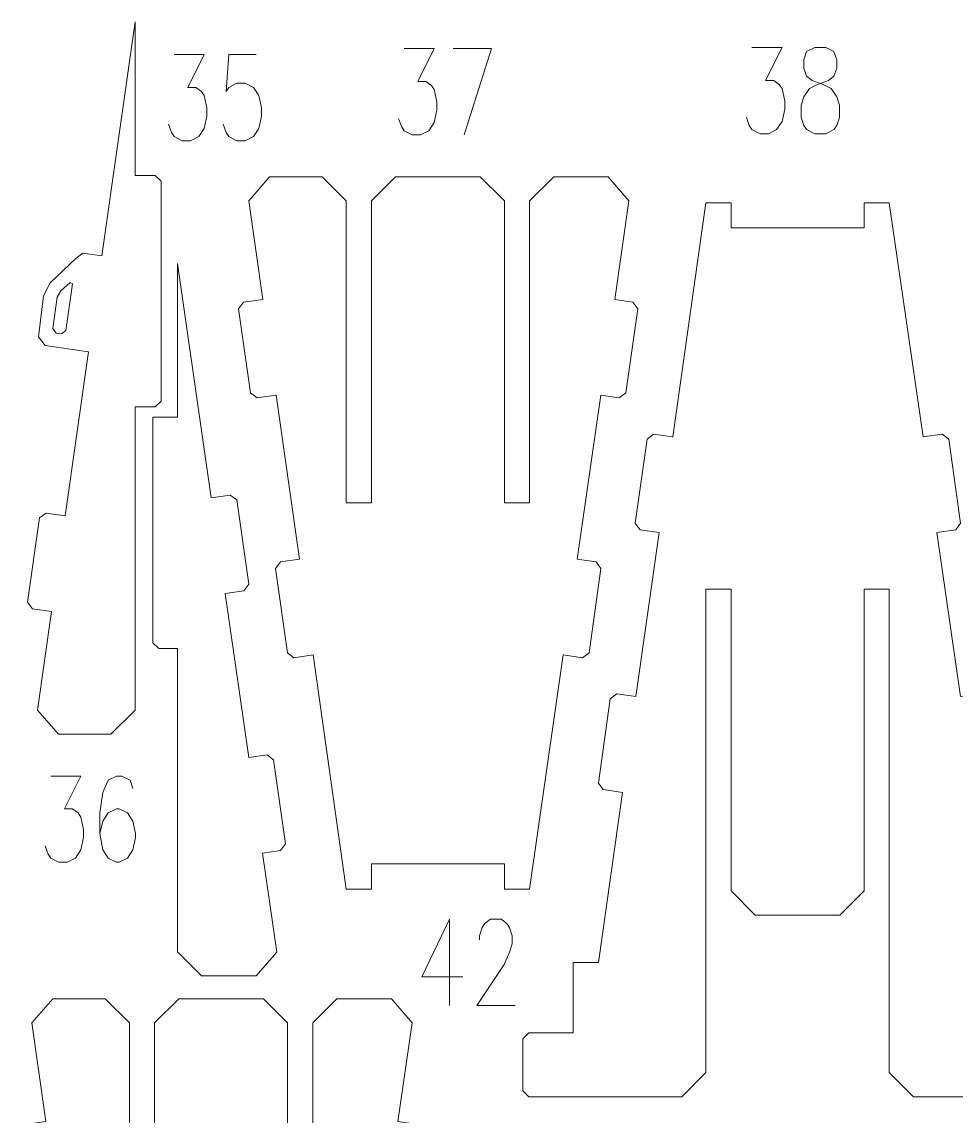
# Model space of a CAD drawing. Header units: millimetres. Extents: x -174 to 177, y -134 to 134.
# Drawn here: x -171.3 to -48.6, y -13 to 130.7 of the extents above; entities that cross this region are included whole.
import ezdxf

# ---------------------------------------------------------------- set-up
doc = ezdxf.new("R2010")
doc.units = ezdxf.units.MM
doc.header["$MEASUREMENT"] = 0
doc.layers.add('Layer 1', color=7, linetype='Continuous')

msp = doc.modelspace()

# ---------------------------------------------------------------- linework, layer by layer
at = {"layer": 'Layer 1', "lineweight": 9}
for points, knots in [([(-153.7723, 110.5499), (-153.7723, 110.5499), (-156.4281, 110.5499), (-156.4281, 110.5499), (-156.4281, 110.5499), (-156.4281, 110.5499), (-156.4281, 130.7018), (-156.4281, 130.7018), (-156.4281, 130.7018), (-156.4281, 130.7018), (-160.7782, 99.9651), (-160.7782, 99.9651), (-160.7782, 99.9651), (-160.7782, 99.9651), (-163.2893, 100.3207), (-163.2893, 100.3207), (-163.2893, 100.3207), (-163.2893, 100.3207), (-164.1506, 99.6731), (-164.1506, 99.6731), (-164.1506, 99.6731), (-164.1506, 99.6731), (-167.5665, 96.4323), (-167.5665, 96.4323), (-167.5665, 96.4323), (-167.5665, 96.4323), (-168.4287, 94.7248), (-168.4287, 94.7248), (-168.4287, 94.7248), (-168.4287, 94.7248), (-169.0963, 89.3423), (-169.0963, 89.3423), (-169.0963, 89.3423), (-169.0963, 89.3423), (-168.2155, 88.1916), (-168.2155, 88.1916), (-168.2155, 88.1916), (-168.2155, 88.1916), (-162.5578, 87.3904), (-162.5578, 87.3904), (-162.5578, 87.3904), (-162.5578, 87.3904), (-165.6061, 65.8518), (-165.6061, 65.8518), (-165.6061, 65.8518), (-165.6061, 65.8518), (-168.12, 66.2078), (-168.12, 66.2078), (-168.12, 66.2078), (-168.12, 66.2078), (-168.9813, 65.5602), (-168.9813, 65.5602), (-168.9813, 65.5602), (-168.9813, 65.5602), (-170.5483, 54.4946), (-170.5483, 54.4946), (-170.5483, 54.4946), (-170.5483, 54.4946), (-169.9007, 53.6333), (-169.9007, 53.6333), (-169.9007, 53.6333), (-169.9007, 53.6333), (-167.3858, 53.2771), (-167.3858, 53.2771), (-167.3858, 53.2771), (-167.3858, 53.2771), (-169.2214, 40.3069), (-169.2214, 40.3069), (-169.2214, 40.3069), (-169.2214, 40.3069), (-166.4913, 37.1632), (-166.4913, 37.1632), (-166.4913, 37.1632), (-166.4913, 37.1632), (-163.37, 37.1632), (-163.37, 37.1632)], [0, 0, 0, 0, 0.05, 0.05, 0.05, 0.05, 0.1, 0.1, 0.1, 0.1, 0.15, 0.15, 0.15, 0.15, 0.2, 0.2, 0.2, 0.2, 0.25, 0.25, 0.25, 0.25, 0.3, 0.3, 0.3, 0.3, 0.35, 0.35, 0.35, 0.35, 0.4, 0.4, 0.4, 0.4, 0.45, 0.45, 0.45, 0.45, 0.5, 0.5, 0.5, 0.5, 0.55, 0.55, 0.55, 0.55, 0.6, 0.6, 0.6, 0.6, 0.65, 0.65, 0.65, 0.65, 0.7, 0.7, 0.7, 0.7, 0.75, 0.75, 0.75, 0.75, 0.8, 0.8, 0.8, 0.8, 0.85, 0.85, 0.85, 0.85, 0.9, 0.9, 0.9, 0.9, 1, 1, 1, 1]), ([(-161.5841, 37.1632), (-161.5841, 37.1632), (-159.6031, 37.1632), (-159.6031, 37.1632), (-159.6031, 37.1632), (-159.6031, 37.1632), (-156.4281, 40.3382), (-156.4281, 40.3382), (-156.4281, 40.3382), (-156.4281, 40.3382), (-156.4281, 80.1438), (-156.4281, 80.1438), (-156.4281, 80.1438), (-156.4281, 80.1438), (-153.7723, 80.1438), (-153.7723, 80.1438), (-153.7723, 80.1438), (-153.7723, 80.1438), (-153.0103, 80.9058), (-153.0103, 80.9058), (-153.0103, 80.9058), (-153.0103, 80.9058), (-153.0103, 109.7879), (-153.0103, 109.7879)], [0, 0, 0, 0, 0.14285714, 0.14285714, 0.14285714, 0.14285714, 0.28571429, 0.28571429, 0.28571429, 0.28571429, 0.42857143, 0.42857143, 0.42857143, 0.42857143, 0.57142857, 0.57142857, 0.57142857, 0.57142857, 0.71428571, 0.71428571, 0.71428571, 0.71428571, 1, 1, 1, 1]), ([(-117.5206, 20.125), (-117.5206, 20.125), (-125.4064, 20.125), (-125.4064, 20.125), (-125.4064, 20.125), (-125.4064, 20.125), (-125.4064, 16.8277), (-125.4064, 16.8277), (-125.4064, 16.8277), (-125.4064, 16.8277), (-128.7084, 16.8277), (-128.7084, 16.8277), (-128.7084, 16.8277), (-128.7084, 16.8277), (-133.0585, 47.5643), (-133.0585, 47.5643), (-133.0585, 47.5643), (-133.0585, 47.5643), (-135.5696, 47.2087), (-135.5696, 47.2087), (-135.5696, 47.2087), (-135.5696, 47.2087), (-136.4309, 47.8563), (-136.4309, 47.8563), (-136.4309, 47.8563), (-136.4309, 47.8563), (-137.9979, 58.9219), (-137.9979, 58.9219), (-137.9979, 58.9219), (-137.9979, 58.9219), (-137.3503, 59.7832), (-137.3503, 59.7832), (-137.3503, 59.7832), (-137.3503, 59.7832), (-134.8381, 60.139), (-134.8381, 60.139), (-134.8381, 60.139), (-134.8381, 60.139), (-137.8864, 81.6777), (-137.8864, 81.6777), (-137.8864, 81.6777), (-137.8864, 81.6777), (-140.4003, 81.3217), (-140.4003, 81.3217), (-140.4003, 81.3217), (-140.4003, 81.3217), (-141.2616, 81.9693), (-141.2616, 81.9693), (-141.2616, 81.9693), (-141.2616, 81.9693), (-142.8286, 93.0349), (-142.8286, 93.0349), (-142.8286, 93.0349), (-142.8286, 93.0349), (-142.181, 93.8962), (-142.181, 93.8962), (-142.181, 93.8962), (-142.181, 93.8962), (-139.6661, 94.2524), (-139.6661, 94.2524), (-139.6661, 94.2524), (-139.6661, 94.2524), (-141.5017, 107.2226), (-141.5017, 107.2226), (-141.5017, 107.2226), (-141.5017, 107.2226), (-138.7716, 110.3662), (-138.7716, 110.3662), (-138.7716, 110.3662), (-138.7716, 110.3662), (-135.395, 110.3662), (-135.395, 110.3662)], [0, 0, 0, 0, 0.05263158, 0.05263158, 0.05263158, 0.05263158, 0.10526316, 0.10526316, 0.10526316, 0.10526316, 0.15789474, 0.15789474, 0.15789474, 0.15789474, 0.21052632, 0.21052632, 0.21052632, 0.21052632, 0.26315789, 0.26315789, 0.26315789, 0.26315789, 0.31578947, 0.31578947, 0.31578947, 0.31578947, 0.36842105, 0.36842105, 0.36842105, 0.36842105, 0.42105263, 0.42105263, 0.42105263, 0.42105263, 0.47368421, 0.47368421, 0.47368421, 0.47368421, 0.52631579, 0.52631579, 0.52631579, 0.52631579, 0.57894737, 0.57894737, 0.57894737, 0.57894737, 0.63157895, 0.63157895, 0.63157895, 0.63157895, 0.68421053, 0.68421053, 0.68421053, 0.68421053, 0.73684211, 0.73684211, 0.73684211, 0.73684211, 0.78947368, 0.78947368, 0.78947368, 0.78947368, 0.84210526, 0.84210526, 0.84210526, 0.84210526, 0.89473684, 0.89473684, 0.89473684, 0.89473684, 1, 1, 1, 1]), ([(-134.8328, 110.3662), (-134.8328, 110.3662), (-131.8834, 110.3662), (-131.8834, 110.3662), (-131.8834, 110.3662), (-131.8834, 110.3662), (-128.7084, 107.1912), (-128.7084, 107.1912), (-128.7084, 107.1912), (-128.7084, 107.1912), (-128.7084, 67.563), (-128.7084, 67.563), (-128.7084, 67.563), (-128.7084, 67.563), (-125.4064, 67.563), (-125.4064, 67.563), (-125.4064, 67.563), (-125.4064, 67.563), (-125.4064, 107.1912), (-125.4064, 107.1912), (-125.4064, 107.1912), (-125.4064, 107.1912), (-122.2314, 110.3662), (-122.2314, 110.3662), (-122.2314, 110.3662), (-122.2314, 110.3662), (-117.5206, 110.3662), (-117.5206, 110.3662)], [0, 0, 0, 0, 0.125, 0.125, 0.125, 0.125, 0.25, 0.25, 0.25, 0.25, 0.375, 0.375, 0.375, 0.375, 0.5, 0.5, 0.5, 0.5, 0.625, 0.625, 0.625, 0.625, 0.75, 0.75, 0.75, 0.75, 1, 1, 1, 1]), ([(-115.8298, 110.3662), (-115.8298, 110.3662), (-111.119, 110.3662), (-111.119, 110.3662), (-111.119, 110.3662), (-111.119, 110.3662), (-107.944, 107.1912), (-107.944, 107.1912), (-107.944, 107.1912), (-107.944, 107.1912), (-107.944, 67.563), (-107.944, 67.563), (-107.944, 67.563), (-107.944, 67.563), (-104.642, 67.563), (-104.642, 67.563), (-104.642, 67.563), (-104.642, 67.563), (-104.642, 107.1912), (-104.642, 107.1912), (-104.642, 107.1912), (-104.642, 107.1912), (-101.467, 110.3662), (-101.467, 110.3662), (-101.467, 110.3662), (-101.467, 110.3662), (-98.5176, 110.3662), (-98.5176, 110.3662)], [0, 0, 0, 0, 0.125, 0.125, 0.125, 0.125, 0.25, 0.25, 0.25, 0.25, 0.375, 0.375, 0.375, 0.375, 0.5, 0.5, 0.5, 0.5, 0.625, 0.625, 0.625, 0.625, 0.75, 0.75, 0.75, 0.75, 1, 1, 1, 1]), ([(-97.9554, 110.3662), (-97.9554, 110.3662), (-94.3088, 110.3662), (-94.3088, 110.3662), (-94.3088, 110.3662), (-94.3088, 110.3662), (-91.5876, 107.2238), (-91.5876, 107.2238), (-91.5876, 107.2238), (-91.5876, 107.2238), (-93.4636, 94.2333), (-93.4636, 94.2333), (-93.4636, 94.2333), (-93.4636, 94.2333), (-91.0805, 93.8958), (-91.0805, 93.8958), (-91.0805, 93.8958), (-91.0805, 93.8958), (-90.4328, 93.0345), (-90.4328, 93.0345), (-90.4328, 93.0345), (-90.4328, 93.0345), (-91.9998, 81.9689), (-91.9998, 81.9689), (-91.9998, 81.9689), (-91.9998, 81.9689), (-92.8611, 81.3213), (-92.8611, 81.3213), (-92.8611, 81.3213), (-92.8611, 81.3213), (-95.2789, 81.6637), (-95.2789, 81.6637), (-95.2789, 81.6637), (-95.2789, 81.6637), (-98.3881, 60.1336), (-98.3881, 60.1336), (-98.3881, 60.1336), (-98.3881, 60.1336), (-95.9112, 59.7829), (-95.9112, 59.7829), (-95.9112, 59.7829), (-95.9112, 59.7829), (-95.2635, 58.9215), (-95.2635, 58.9215), (-95.2635, 58.9215), (-95.2635, 58.9215), (-96.8305, 47.8559), (-96.8305, 47.8559), (-96.8305, 47.8559), (-96.8305, 47.8559), (-97.6918, 47.2083), (-97.6918, 47.2083), (-97.6918, 47.2083), (-97.6918, 47.2083), (-100.2033, 47.564), (-100.2033, 47.564), (-100.2033, 47.564), (-100.2033, 47.564), (-104.642, 16.8277), (-104.642, 16.8277), (-104.642, 16.8277), (-104.642, 16.8277), (-107.944, 16.8277), (-107.944, 16.8277), (-107.944, 16.8277), (-107.944, 16.8277), (-107.944, 20.125), (-107.944, 20.125), (-107.944, 20.125), (-107.944, 20.125), (-115.8298, 20.125), (-115.8298, 20.125)], [0, 0, 0, 0, 0.05263158, 0.05263158, 0.05263158, 0.05263158, 0.10526316, 0.10526316, 0.10526316, 0.10526316, 0.15789474, 0.15789474, 0.15789474, 0.15789474, 0.21052632, 0.21052632, 0.21052632, 0.21052632, 0.26315789, 0.26315789, 0.26315789, 0.26315789, 0.31578947, 0.31578947, 0.31578947, 0.31578947, 0.36842105, 0.36842105, 0.36842105, 0.36842105, 0.42105263, 0.42105263, 0.42105263, 0.42105263, 0.47368421, 0.47368421, 0.47368421, 0.47368421, 0.52631579, 0.52631579, 0.52631579, 0.52631579, 0.57894737, 0.57894737, 0.57894737, 0.57894737, 0.63157895, 0.63157895, 0.63157895, 0.63157895, 0.68421053, 0.68421053, 0.68421053, 0.68421053, 0.73684211, 0.73684211, 0.73684211, 0.73684211, 0.78947368, 0.78947368, 0.78947368, 0.78947368, 0.84210526, 0.84210526, 0.84210526, 0.84210526, 0.89473684, 0.89473684, 0.89473684, 0.89473684, 1, 1, 1, 1]), ([(-72.8398, 103.6528), (-72.8398, 103.6528), (-78.1857, 103.6528), (-78.1857, 103.6528), (-78.1857, 103.6528), (-78.1857, 103.6528), (-78.1857, 106.9501), (-78.1857, 106.9501), (-78.1857, 106.9501), (-78.1857, 106.9501), (-81.4877, 106.9501), (-81.4877, 106.9501), (-81.4877, 106.9501), (-81.4877, 106.9501), (-85.8378, 76.2134), (-85.8378, 76.2134), (-85.8378, 76.2134), (-85.8378, 76.2134), (-88.3489, 76.569), (-88.3489, 76.569), (-88.3489, 76.569), (-88.3489, 76.569), (-89.2102, 75.9214), (-89.2102, 75.9214), (-89.2102, 75.9214), (-89.2102, 75.9214), (-90.7772, 64.8558), (-90.7772, 64.8558), (-90.7772, 64.8558), (-90.7772, 64.8558), (-90.1296, 63.9945), (-90.1296, 63.9945), (-90.1296, 63.9945), (-90.1296, 63.9945), (-87.6174, 63.6387), (-87.6174, 63.6387), (-87.6174, 63.6387), (-87.6174, 63.6387), (-90.6657, 42.1), (-90.6657, 42.1), (-90.6657, 42.1), (-90.6657, 42.1), (-93.1796, 42.456), (-93.1796, 42.456), (-93.1796, 42.456), (-93.1796, 42.456), (-94.0409, 41.8084), (-94.0409, 41.8084), (-94.0409, 41.8084), (-94.0409, 41.8084), (-95.6079, 30.7428), (-95.6079, 30.7428), (-95.6079, 30.7428), (-95.6079, 30.7428), (-94.9603, 29.8815), (-94.9603, 29.8815), (-94.9603, 29.8815), (-94.9603, 29.8815), (-92.4454, 29.5253), (-92.4454, 29.5253), (-92.4454, 29.5253), (-92.4454, 29.5253), (-95.6052, 7.1984), (-95.6052, 7.1984), (-95.6052, 7.1984), (-95.6052, 7.1984), (-98.9072, 7.1984), (-98.9072, 7.1984), (-98.9072, 7.1984), (-98.9072, 7.1984), (-98.9072, -2.0673), (-98.9072, -2.0673), (-98.9072, -2.0673), (-98.9072, -2.0673), (-104.7492, -2.0673), (-104.7492, -2.0673), (-104.7492, -2.0673), (-104.7492, -2.0673), (-105.5112, -2.8293), (-105.5112, -2.8293), (-105.5112, -2.8293), (-105.5112, -2.8293), (-105.5112, -9.6873), (-105.5112, -9.6873), (-105.5112, -9.6873), (-105.5112, -9.6873), (-104.7492, -10.4493), (-104.7492, -10.4493), (-104.7492, -10.4493), (-104.7492, -10.4493), (-88.1742, -10.4493), (-88.1742, -10.4493)], [0, 0, 0, 0, 0.04166667, 0.04166667, 0.04166667, 0.04166667, 0.08333333, 0.08333333, 0.08333333, 0.08333333, 0.125, 0.125, 0.125, 0.125, 0.16666667, 0.16666667, 0.16666667, 0.16666667, 0.20833333, 0.20833333, 0.20833333, 0.20833333, 0.25, 0.25, 0.25, 0.25, 0.29166667, 0.29166667, 0.29166667, 0.29166667, 0.33333333, 0.33333333, 0.33333333, 0.33333333, 0.375, 0.375, 0.375, 0.375, 0.41666667, 0.41666667, 0.41666667, 0.41666667, 0.45833333, 0.45833333, 0.45833333, 0.45833333, 0.5, 0.5, 0.5, 0.5, 0.54166667, 0.54166667, 0.54166667, 0.54166667, 0.58333333, 0.58333333, 0.58333333, 0.58333333, 0.625, 0.625, 0.625, 0.625, 0.66666667, 0.66666667, 0.66666667, 0.66666667, 0.70833333, 0.70833333, 0.70833333, 0.70833333, 0.75, 0.75, 0.75, 0.75, 0.79166667, 0.79166667, 0.79166667, 0.79166667, 0.83333333, 0.83333333, 0.83333333, 0.83333333, 0.875, 0.875, 0.875, 0.875, 0.91666667, 0.91666667, 0.91666667, 0.91666667, 1, 1, 1, 1]), ([(-50.7346, -10.4493), (-50.7346, -10.4493), (-33.7904, -10.4493), (-33.7904, -10.4493), (-33.7904, -10.4493), (-33.7904, -10.4493), (-33.0284, -9.6873), (-33.0284, -9.6873), (-33.0284, -9.6873), (-33.0284, -9.6873), (-33.0284, -2.8293), (-33.0284, -2.8293), (-33.0284, -2.8293), (-33.0284, -2.8293), (-33.7904, -2.0673), (-33.7904, -2.0673), (-33.7904, -2.0673), (-33.7904, -2.0673), (-39.6324, -2.0673), (-39.6324, -2.0673), (-39.6324, -2.0673), (-39.6324, -2.0673), (-39.6324, 6.6351), (-39.6324, 6.6351), (-39.6324, 6.6351), (-39.6324, 6.6351), (-42.9344, 6.6351), (-42.9344, 6.6351), (-42.9344, 6.6351), (-42.9344, 6.6351), (-46.2428, 29.5444), (-46.2428, 29.5444), (-46.2428, 29.5444), (-46.2428, 29.5444), (-43.8596, 29.8819), (-43.8596, 29.8819), (-43.8596, 29.8819), (-43.8596, 29.8819), (-43.212, 30.7432), (-43.212, 30.7432), (-43.212, 30.7432), (-43.212, 30.7432), (-44.779, 41.8088), (-44.779, 41.8088), (-44.779, 41.8088), (-44.779, 41.8088), (-45.6403, 42.4564), (-45.6403, 42.4564), (-45.6403, 42.4564), (-45.6403, 42.4564), (-48.058, 42.114), (-48.058, 42.114), (-48.058, 42.114), (-48.058, 42.114), (-51.1673, 63.6441), (-51.1673, 63.6441), (-51.1673, 63.6441), (-51.1673, 63.6441), (-48.6903, 63.9949), (-48.6903, 63.9949), (-48.6903, 63.9949), (-48.6903, 63.9949), (-48.0427, 64.8562), (-48.0427, 64.8562), (-48.0427, 64.8562), (-48.0427, 64.8562), (-49.6097, 75.9218), (-49.6097, 75.9218), (-49.6097, 75.9218), (-49.6097, 75.9218), (-50.471, 76.5694), (-50.471, 76.5694), (-50.471, 76.5694), (-50.471, 76.5694), (-52.9825, 76.2138), (-52.9825, 76.2138), (-52.9825, 76.2138), (-52.9825, 76.2138), (-57.4212, 106.9501), (-57.4212, 106.9501), (-57.4212, 106.9501), (-57.4212, 106.9501), (-60.7232, 106.9501), (-60.7232, 106.9501), (-60.7232, 106.9501), (-60.7232, 106.9501), (-60.7232, 103.6528), (-60.7232, 103.6528), (-60.7232, 103.6528), (-60.7232, 103.6528), (-66.069, 103.6528), (-66.069, 103.6528)], [0, 0, 0, 0, 0.04166667, 0.04166667, 0.04166667, 0.04166667, 0.08333333, 0.08333333, 0.08333333, 0.08333333, 0.125, 0.125, 0.125, 0.125, 0.16666667, 0.16666667, 0.16666667, 0.16666667, 0.20833333, 0.20833333, 0.20833333, 0.20833333, 0.25, 0.25, 0.25, 0.25, 0.29166667, 0.29166667, 0.29166667, 0.29166667, 0.33333333, 0.33333333, 0.33333333, 0.33333333, 0.375, 0.375, 0.375, 0.375, 0.41666667, 0.41666667, 0.41666667, 0.41666667, 0.45833333, 0.45833333, 0.45833333, 0.45833333, 0.5, 0.5, 0.5, 0.5, 0.54166667, 0.54166667, 0.54166667, 0.54166667, 0.58333333, 0.58333333, 0.58333333, 0.58333333, 0.625, 0.625, 0.625, 0.625, 0.66666667, 0.66666667, 0.66666667, 0.66666667, 0.70833333, 0.70833333, 0.70833333, 0.70833333, 0.75, 0.75, 0.75, 0.75, 0.79166667, 0.79166667, 0.79166667, 0.79166667, 0.83333333, 0.83333333, 0.83333333, 0.83333333, 0.875, 0.875, 0.875, 0.875, 0.91666667, 0.91666667, 0.91666667, 0.91666667, 1, 1, 1, 1]), ([(-143.2749, 5.4132), (-143.2749, 5.4132), (-140.5413, 5.4132), (-140.5413, 5.4132), (-140.5413, 5.4132), (-140.5413, 5.4132), (-137.8201, 8.5556), (-137.8201, 8.5556), (-137.8201, 8.5556), (-137.8201, 8.5556), (-139.6961, 21.5462), (-139.6961, 21.5462), (-139.6961, 21.5462), (-139.6961, 21.5462), (-137.3129, 21.8837), (-137.3129, 21.8837), (-137.3129, 21.8837), (-137.3129, 21.8837), (-136.6652, 22.745), (-136.6652, 22.745), (-136.6652, 22.745), (-136.6652, 22.745), (-138.2322, 33.8106), (-138.2322, 33.8106), (-138.2322, 33.8106), (-138.2322, 33.8106), (-139.0935, 34.4582), (-139.0935, 34.4582), (-139.0935, 34.4582), (-139.0935, 34.4582), (-141.5113, 34.1158), (-141.5113, 34.1158), (-141.5113, 34.1158), (-141.5113, 34.1158), (-144.6205, 55.6458), (-144.6205, 55.6458), (-144.6205, 55.6458), (-144.6205, 55.6458), (-142.1436, 55.9966), (-142.1436, 55.9966), (-142.1436, 55.9966), (-142.1436, 55.9966), (-141.4959, 56.8579), (-141.4959, 56.8579), (-141.4959, 56.8579), (-141.4959, 56.8579), (-143.0629, 67.9235), (-143.0629, 67.9235), (-143.0629, 67.9235), (-143.0629, 67.9235), (-143.9242, 68.5711), (-143.9242, 68.5711), (-143.9242, 68.5711), (-143.9242, 68.5711), (-146.4357, 68.2155), (-146.4357, 68.2155), (-146.4357, 68.2155), (-146.4357, 68.2155), (-150.8744, 98.9518), (-150.8744, 98.9518), (-150.8744, 98.9518), (-150.8744, 98.9518), (-150.8744, 78.7999), (-150.8744, 78.7999), (-150.8744, 78.7999), (-150.8744, 78.7999), (-151.6343, 78.7999), (-151.6343, 78.7999)], [0, 0, 0, 0, 0.05555556, 0.05555556, 0.05555556, 0.05555556, 0.11111111, 0.11111111, 0.11111111, 0.11111111, 0.16666667, 0.16666667, 0.16666667, 0.16666667, 0.22222222, 0.22222222, 0.22222222, 0.22222222, 0.27777778, 0.27777778, 0.27777778, 0.27777778, 0.33333333, 0.33333333, 0.33333333, 0.33333333, 0.38888889, 0.38888889, 0.38888889, 0.38888889, 0.44444444, 0.44444444, 0.44444444, 0.44444444, 0.5, 0.5, 0.5, 0.5, 0.55555556, 0.55555556, 0.55555556, 0.55555556, 0.61111111, 0.61111111, 0.61111111, 0.61111111, 0.66666667, 0.66666667, 0.66666667, 0.66666667, 0.72222222, 0.72222222, 0.72222222, 0.72222222, 0.77777778, 0.77777778, 0.77777778, 0.77777778, 0.83333333, 0.83333333, 0.83333333, 0.83333333, 0.88888889, 0.88888889, 0.88888889, 0.88888889, 1, 1, 1, 1]), ([(-165.4959, 90.1733), (-165.4959, 90.1733), (-166.0701, 89.7415), (-166.0701, 89.7415), (-166.0701, 89.7415), (-166.0701, 89.7415), (-166.7973, 89.8445), (-166.7973, 89.8445), (-166.7973, 89.8445), (-166.7973, 89.8445), (-167.229, 90.4187), (-167.229, 90.4187), (-167.229, 90.4187), (-167.229, 90.4187), (-166.6413, 94.5689), (-166.6413, 94.5689), (-166.6413, 94.5689), (-166.6413, 94.5689), (-166.1865, 95.405), (-166.1865, 95.405), (-166.1865, 95.405), (-166.1865, 95.405), (-164.9379, 96.4894), (-164.9379, 96.4894), (-164.9379, 96.4894), (-164.9379, 96.4894), (-164.6255, 96.3195), (-164.6255, 96.3195), (-164.6255, 96.3195), (-164.6255, 96.3195), (-165.4959, 90.1733), (-165.4959, 90.1733)], [0, 0, 0, 0, 0.11111111, 0.11111111, 0.11111111, 0.11111111, 0.22222222, 0.22222222, 0.22222222, 0.22222222, 0.33333333, 0.33333333, 0.33333333, 0.33333333, 0.44444444, 0.44444444, 0.44444444, 0.44444444, 0.55555556, 0.55555556, 0.55555556, 0.55555556, 0.66666667, 0.66666667, 0.66666667, 0.66666667, 0.77777778, 0.77777778, 0.77777778, 0.77777778, 1, 1, 1, 1]), ([(-153.3251, 78.7999), (-153.3251, 78.7999), (-154.085, 78.7999), (-154.085, 78.7999), (-154.085, 78.7999), (-154.085, 78.7999), (-154.085, 49.1558), (-154.085, 49.1558), (-154.085, 49.1558), (-154.085, 49.1558), (-153.323, 48.3938), (-153.323, 48.3938), (-153.323, 48.3938), (-153.323, 48.3938), (-150.8744, 48.3938), (-150.8744, 48.3938), (-150.8744, 48.3938), (-150.8744, 48.3938), (-150.8744, 8.5882), (-150.8744, 8.5882), (-150.8744, 8.5882), (-150.8744, 8.5882), (-147.6994, 5.4132), (-147.6994, 5.4132), (-147.6994, 5.4132), (-147.6994, 5.4132), (-144.9657, 5.4132), (-144.9657, 5.4132)], [0, 0, 0, 0, 0.125, 0.125, 0.125, 0.125, 0.25, 0.25, 0.25, 0.25, 0.375, 0.375, 0.375, 0.375, 0.5, 0.5, 0.5, 0.5, 0.625, 0.625, 0.625, 0.625, 0.75, 0.75, 0.75, 0.75, 1, 1, 1, 1]), ([(-87.612, -10.4493), (-87.612, -10.4493), (-84.6627, -10.4493), (-84.6627, -10.4493), (-84.6627, -10.4493), (-84.6627, -10.4493), (-81.4877, -7.2743), (-81.4877, -7.2743), (-81.4877, -7.2743), (-81.4877, -7.2743), (-81.4877, 56.2147), (-81.4877, 56.2147), (-81.4877, 56.2147), (-81.4877, 56.2147), (-78.1857, 56.2147), (-78.1857, 56.2147), (-78.1857, 56.2147), (-78.1857, 56.2147), (-78.1857, 16.5864), (-78.1857, 16.5864), (-78.1857, 16.5864), (-78.1857, 16.5864), (-75.0107, 13.4114), (-75.0107, 13.4114), (-75.0107, 13.4114), (-75.0107, 13.4114), (-72.8398, 13.4114), (-72.8398, 13.4114)], [0, 0, 0, 0, 0.125, 0.125, 0.125, 0.125, 0.25, 0.25, 0.25, 0.25, 0.375, 0.375, 0.375, 0.375, 0.5, 0.5, 0.5, 0.5, 0.625, 0.625, 0.625, 0.625, 0.75, 0.75, 0.75, 0.75, 1, 1, 1, 1]), ([(-66.069, 13.4114), (-66.069, 13.4114), (-63.8982, 13.4114), (-63.8982, 13.4114), (-63.8982, 13.4114), (-63.8982, 13.4114), (-60.7232, 16.5864), (-60.7232, 16.5864), (-60.7232, 16.5864), (-60.7232, 16.5864), (-60.7232, 56.2147), (-60.7232, 56.2147), (-60.7232, 56.2147), (-60.7232, 56.2147), (-57.4212, 56.2147), (-57.4212, 56.2147), (-57.4212, 56.2147), (-57.4212, 56.2147), (-57.4212, -7.2743), (-57.4212, -7.2743), (-57.4212, -7.2743), (-57.4212, -7.2743), (-54.2462, -10.4493), (-54.2462, -10.4493), (-54.2462, -10.4493), (-54.2462, -10.4493), (-51.2968, -10.4493), (-51.2968, -10.4493)], [0, 0, 0, 0, 0.125, 0.125, 0.125, 0.125, 0.25, 0.25, 0.25, 0.25, 0.375, 0.375, 0.375, 0.375, 0.5, 0.5, 0.5, 0.5, 0.625, 0.625, 0.625, 0.625, 0.75, 0.75, 0.75, 0.75, 1, 1, 1, 1]), ([(-148.518, -87.8263), (-148.518, -87.8263), (-153.8638, -87.8263), (-153.8638, -87.8263), (-153.8638, -87.8263), (-153.8638, -87.8263), (-153.8638, -91.1236), (-153.8638, -91.1236), (-153.8638, -91.1236), (-153.8638, -91.1236), (-157.1658, -91.1236), (-157.1658, -91.1236), (-157.1658, -91.1236), (-157.1658, -91.1236), (-161.5159, -60.387), (-161.5159, -60.387), (-161.5159, -60.387), (-161.5159, -60.387), (-164.027, -60.7426), (-164.027, -60.7426), (-164.027, -60.7426), (-164.027, -60.7426), (-164.8883, -60.095), (-164.8883, -60.095), (-164.8883, -60.095), (-164.8883, -60.095), (-166.4553, -49.0294), (-166.4553, -49.0294), (-166.4553, -49.0294), (-166.4553, -49.0294), (-165.8077, -48.1681), (-165.8077, -48.1681), (-165.8077, -48.1681), (-165.8077, -48.1681), (-163.2955, -47.8123), (-163.2955, -47.8123), (-163.2955, -47.8123), (-163.2955, -47.8123), (-166.3438, -26.2736), (-166.3438, -26.2736), (-166.3438, -26.2736), (-166.3438, -26.2736), (-168.8577, -26.6296), (-168.8577, -26.6296), (-168.8577, -26.6296), (-168.8577, -26.6296), (-169.719, -25.982), (-169.719, -25.982), (-169.719, -25.982), (-169.719, -25.982), (-171.286, -14.9164), (-171.286, -14.9164), (-171.286, -14.9164), (-171.286, -14.9164), (-170.6384, -14.0551), (-170.6384, -14.0551), (-170.6384, -14.0551), (-170.6384, -14.0551), (-168.1235, -13.6989), (-168.1235, -13.6989), (-168.1235, -13.6989), (-168.1235, -13.6989), (-169.9591, -0.7287), (-169.9591, -0.7287), (-169.9591, -0.7287), (-169.9591, -0.7287), (-167.229, 2.4149), (-167.229, 2.4149), (-167.229, 2.4149), (-167.229, 2.4149), (-163.007, 2.4149), (-163.007, 2.4149)], [0, 0, 0, 0, 0.05263158, 0.05263158, 0.05263158, 0.05263158, 0.10526316, 0.10526316, 0.10526316, 0.10526316, 0.15789474, 0.15789474, 0.15789474, 0.15789474, 0.21052632, 0.21052632, 0.21052632, 0.21052632, 0.26315789, 0.26315789, 0.26315789, 0.26315789, 0.31578947, 0.31578947, 0.31578947, 0.31578947, 0.36842105, 0.36842105, 0.36842105, 0.36842105, 0.42105263, 0.42105263, 0.42105263, 0.42105263, 0.47368421, 0.47368421, 0.47368421, 0.47368421, 0.52631579, 0.52631579, 0.52631579, 0.52631579, 0.57894737, 0.57894737, 0.57894737, 0.57894737, 0.63157895, 0.63157895, 0.63157895, 0.63157895, 0.68421053, 0.68421053, 0.68421053, 0.68421053, 0.73684211, 0.73684211, 0.73684211, 0.73684211, 0.78947368, 0.78947368, 0.78947368, 0.78947368, 0.84210526, 0.84210526, 0.84210526, 0.84210526, 0.89473684, 0.89473684, 0.89473684, 0.89473684, 1, 1, 1, 1]), ([(-162.4448, 2.4149), (-162.4448, 2.4149), (-160.3408, 2.4149), (-160.3408, 2.4149), (-160.3408, 2.4149), (-160.3408, 2.4149), (-157.1658, -0.7601), (-157.1658, -0.7601), (-157.1658, -0.7601), (-157.1658, -0.7601), (-157.1658, -40.3883), (-157.1658, -40.3883), (-157.1658, -40.3883), (-157.1658, -40.3883), (-153.8638, -40.3883), (-153.8638, -40.3883), (-153.8638, -40.3883), (-153.8638, -40.3883), (-153.8638, -0.7601), (-153.8638, -0.7601), (-153.8638, -0.7601), (-153.8638, -0.7601), (-150.6888, 2.4149), (-150.6888, 2.4149), (-150.6888, 2.4149), (-150.6888, 2.4149), (-145.978, 2.4149), (-145.978, 2.4149)], [0, 0, 0, 0, 0.125, 0.125, 0.125, 0.125, 0.25, 0.25, 0.25, 0.25, 0.375, 0.375, 0.375, 0.375, 0.5, 0.5, 0.5, 0.5, 0.625, 0.625, 0.625, 0.625, 0.75, 0.75, 0.75, 0.75, 1, 1, 1, 1]), ([(-144.2872, 2.4149), (-144.2872, 2.4149), (-139.5764, 2.4149), (-139.5764, 2.4149), (-139.5764, 2.4149), (-139.5764, 2.4149), (-136.4014, -0.7601), (-136.4014, -0.7601), (-136.4014, -0.7601), (-136.4014, -0.7601), (-136.4014, -40.3883), (-136.4014, -40.3883), (-136.4014, -40.3883), (-136.4014, -40.3883), (-133.0994, -40.3883), (-133.0994, -40.3883), (-133.0994, -40.3883), (-133.0994, -40.3883), (-133.0994, -0.7601), (-133.0994, -0.7601), (-133.0994, -0.7601), (-133.0994, -0.7601), (-129.9244, 2.4149), (-129.9244, 2.4149), (-129.9244, 2.4149), (-129.9244, 2.4149), (-126.1296, 2.4149), (-126.1296, 2.4149)], [0, 0, 0, 0, 0.125, 0.125, 0.125, 0.125, 0.25, 0.25, 0.25, 0.25, 0.375, 0.375, 0.375, 0.375, 0.5, 0.5, 0.5, 0.5, 0.625, 0.625, 0.625, 0.625, 0.75, 0.75, 0.75, 0.75, 1, 1, 1, 1]), ([(-125.5674, 2.4149), (-125.5674, 2.4149), (-122.7662, 2.4149), (-122.7662, 2.4149), (-122.7662, 2.4149), (-122.7662, 2.4149), (-120.045, -0.7275), (-120.045, -0.7275), (-120.045, -0.7275), (-120.045, -0.7275), (-121.921, -13.718), (-121.921, -13.718), (-121.921, -13.718), (-121.921, -13.718), (-119.5379, -14.0555), (-119.5379, -14.0555), (-119.5379, -14.0555), (-119.5379, -14.0555), (-118.8902, -14.9168), (-118.8902, -14.9168), (-118.8902, -14.9168), (-118.8902, -14.9168), (-120.4572, -25.9824), (-120.4572, -25.9824), (-120.4572, -25.9824), (-120.4572, -25.9824), (-121.3185, -26.63), (-121.3185, -26.63), (-121.3185, -26.63), (-121.3185, -26.63), (-123.7363, -26.2876), (-123.7363, -26.2876), (-123.7363, -26.2876), (-123.7363, -26.2876), (-126.8455, -47.8177), (-126.8455, -47.8177), (-126.8455, -47.8177), (-126.8455, -47.8177), (-124.3686, -48.1684), (-124.3686, -48.1684), (-124.3686, -48.1684), (-124.3686, -48.1684), (-123.7209, -49.0298), (-123.7209, -49.0298), (-123.7209, -49.0298), (-123.7209, -49.0298), (-125.2879, -60.0954), (-125.2879, -60.0954), (-125.2879, -60.0954), (-125.2879, -60.0954), (-126.1492, -60.743), (-126.1492, -60.743), (-126.1492, -60.743), (-126.1492, -60.743), (-128.6607, -60.3873), (-128.6607, -60.3873), (-128.6607, -60.3873), (-128.6607, -60.3873), (-133.0994, -91.1236), (-133.0994, -91.1236), (-133.0994, -91.1236), (-133.0994, -91.1236), (-136.4014, -91.1236), (-136.4014, -91.1236), (-136.4014, -91.1236), (-136.4014, -91.1236), (-136.4014, -87.8263), (-136.4014, -87.8263), (-136.4014, -87.8263), (-136.4014, -87.8263), (-141.7472, -87.8263), (-141.7472, -87.8263)], [0, 0, 0, 0, 0.05263158, 0.05263158, 0.05263158, 0.05263158, 0.10526316, 0.10526316, 0.10526316, 0.10526316, 0.15789474, 0.15789474, 0.15789474, 0.15789474, 0.21052632, 0.21052632, 0.21052632, 0.21052632, 0.26315789, 0.26315789, 0.26315789, 0.26315789, 0.31578947, 0.31578947, 0.31578947, 0.31578947, 0.36842105, 0.36842105, 0.36842105, 0.36842105, 0.42105263, 0.42105263, 0.42105263, 0.42105263, 0.47368421, 0.47368421, 0.47368421, 0.47368421, 0.52631579, 0.52631579, 0.52631579, 0.52631579, 0.57894737, 0.57894737, 0.57894737, 0.57894737, 0.63157895, 0.63157895, 0.63157895, 0.63157895, 0.68421053, 0.68421053, 0.68421053, 0.68421053, 0.73684211, 0.73684211, 0.73684211, 0.73684211, 0.78947368, 0.78947368, 0.78947368, 0.78947368, 0.84210526, 0.84210526, 0.84210526, 0.84210526, 0.89473684, 0.89473684, 0.89473684, 0.89473684, 1, 1, 1, 1])]:
    msp.add_open_spline(points, degree=3, knots=knots, dxfattribs=at)
at = {"layer": 'Layer 1', "color": 1, "lineweight": 9}
for points, knots in [([(-121.1137, 127.195), (-121.1137, 127.195), (-117.1599, 127.195), (-117.1599, 127.195), (-117.1599, 127.195), (-117.1599, 127.195), (-119.3146, 122.8735), (-119.3146, 122.8735), (-119.3146, 122.8735), (-119.3146, 122.8735), (-118.2373, 122.8735), (-118.2373, 122.8735), (-118.2373, 122.8735), (-118.2373, 122.8735), (-117.5155, 122.3393), (-117.5155, 122.3393), (-117.5155, 122.3393), (-117.5155, 122.3393), (-117.1599, 121.8052), (-117.1599, 121.8052), (-117.1599, 121.8052), (-117.1599, 121.8052), (-116.8044, 120.1867), (-116.8044, 120.1867), (-116.8044, 120.1867), (-116.8044, 120.1867), (-116.8044, 119.1023), (-116.8044, 119.1023), (-116.8044, 119.1023), (-116.8044, 119.1023), (-117.1599, 117.4837), (-117.1599, 117.4837), (-117.1599, 117.4837), (-117.1599, 117.4837), (-117.8817, 116.3993), (-117.8817, 116.3993), (-117.8817, 116.3993), (-117.8817, 116.3993), (-118.9591, 115.8651), (-118.9591, 115.8651), (-118.9591, 115.8651), (-118.9591, 115.8651), (-120.0364, 115.8651), (-120.0364, 115.8651), (-120.0364, 115.8651), (-120.0364, 115.8651), (-121.1137, 116.3993), (-121.1137, 116.3993), (-121.1137, 116.3993), (-121.1137, 116.3993), (-121.4692, 116.9496), (-121.4692, 116.9496), (-121.4692, 116.9496), (-121.4692, 116.9496), (-121.8247, 118.0178), (-121.8247, 118.0178)], [0, 0, 0, 0, 0.06666667, 0.06666667, 0.06666667, 0.06666667, 0.13333333, 0.13333333, 0.13333333, 0.13333333, 0.2, 0.2, 0.2, 0.2, 0.26666667, 0.26666667, 0.26666667, 0.26666667, 0.33333333, 0.33333333, 0.33333333, 0.33333333, 0.4, 0.4, 0.4, 0.4, 0.46666667, 0.46666667, 0.46666667, 0.46666667, 0.53333333, 0.53333333, 0.53333333, 0.53333333, 0.6, 0.6, 0.6, 0.6, 0.66666667, 0.66666667, 0.66666667, 0.66666667, 0.73333333, 0.73333333, 0.73333333, 0.73333333, 0.8, 0.8, 0.8, 0.8, 0.86666667, 0.86666667, 0.86666667, 0.86666667, 1, 1, 1, 1]), ([(-114.6498, 127.195), (-114.6498, 127.195), (-109.6187, 127.195), (-109.6187, 127.195), (-109.6187, 127.195), (-109.6187, 127.195), (-113.2062, 115.8651), (-113.2062, 115.8651)], [0, 0, 0, 0, 0.33333333, 0.33333333, 0.33333333, 0.33333333, 1, 1, 1, 1]), ([(-75.4442, 127.3436), (-75.4442, 127.3436), (-71.4904, 127.3436), (-71.4904, 127.3436), (-71.4904, 127.3436), (-71.4904, 127.3436), (-73.6451, 123.0221), (-73.6451, 123.0221), (-73.6451, 123.0221), (-73.6451, 123.0221), (-72.5678, 123.0221), (-72.5678, 123.0221), (-72.5678, 123.0221), (-72.5678, 123.0221), (-71.846, 122.488), (-71.846, 122.488), (-71.846, 122.488), (-71.846, 122.488), (-71.4904, 121.9539), (-71.4904, 121.9539), (-71.4904, 121.9539), (-71.4904, 121.9539), (-71.1349, 120.3354), (-71.1349, 120.3354), (-71.1349, 120.3354), (-71.1349, 120.3354), (-71.1349, 119.2509), (-71.1349, 119.2509), (-71.1349, 119.2509), (-71.1349, 119.2509), (-71.4904, 117.6324), (-71.4904, 117.6324), (-71.4904, 117.6324), (-71.4904, 117.6324), (-72.2122, 116.548), (-72.2122, 116.548), (-72.2122, 116.548), (-72.2122, 116.548), (-73.2896, 116.0138), (-73.2896, 116.0138), (-73.2896, 116.0138), (-73.2896, 116.0138), (-74.3669, 116.0138), (-74.3669, 116.0138), (-74.3669, 116.0138), (-74.3669, 116.0138), (-75.4442, 116.548), (-75.4442, 116.548), (-75.4442, 116.548), (-75.4442, 116.548), (-75.7997, 117.0983), (-75.7997, 117.0983), (-75.7997, 117.0983), (-75.7997, 117.0983), (-76.1552, 118.1665), (-76.1552, 118.1665)], [0, 0, 0, 0, 0.06666667, 0.06666667, 0.06666667, 0.06666667, 0.13333333, 0.13333333, 0.13333333, 0.13333333, 0.2, 0.2, 0.2, 0.2, 0.26666667, 0.26666667, 0.26666667, 0.26666667, 0.33333333, 0.33333333, 0.33333333, 0.33333333, 0.4, 0.4, 0.4, 0.4, 0.46666667, 0.46666667, 0.46666667, 0.46666667, 0.53333333, 0.53333333, 0.53333333, 0.53333333, 0.6, 0.6, 0.6, 0.6, 0.66666667, 0.66666667, 0.66666667, 0.66666667, 0.73333333, 0.73333333, 0.73333333, 0.73333333, 0.8, 0.8, 0.8, 0.8, 0.86666667, 0.86666667, 0.86666667, 0.86666667, 1, 1, 1, 1]), ([(-67.1811, 127.3436), (-67.1811, 127.3436), (-68.2585, 126.8095), (-68.2585, 126.8095), (-68.2585, 126.8095), (-68.2585, 126.8095), (-68.614, 125.7251), (-68.614, 125.7251), (-68.614, 125.7251), (-68.614, 125.7251), (-68.614, 124.6407), (-68.614, 124.6407), (-68.614, 124.6407), (-68.614, 124.6407), (-68.2585, 123.5724), (-68.2585, 123.5724), (-68.2585, 123.5724), (-68.2585, 123.5724), (-67.5367, 123.0221), (-67.5367, 123.0221), (-67.5367, 123.0221), (-67.5367, 123.0221), (-66.1038, 122.488), (-66.1038, 122.488), (-66.1038, 122.488), (-66.1038, 122.488), (-65.0265, 121.9539), (-65.0265, 121.9539), (-65.0265, 121.9539), (-65.0265, 121.9539), (-64.3047, 120.8694), (-64.3047, 120.8694), (-64.3047, 120.8694), (-64.3047, 120.8694), (-63.9492, 119.785), (-63.9492, 119.785), (-63.9492, 119.785), (-63.9492, 119.785), (-63.9492, 118.1665), (-63.9492, 118.1665), (-63.9492, 118.1665), (-63.9492, 118.1665), (-64.3047, 117.0983), (-64.3047, 117.0983), (-64.3047, 117.0983), (-64.3047, 117.0983), (-64.671, 116.548), (-64.671, 116.548), (-64.671, 116.548), (-64.671, 116.548), (-65.7483, 116.0138), (-65.7483, 116.0138), (-65.7483, 116.0138), (-65.7483, 116.0138), (-67.1811, 116.0138), (-67.1811, 116.0138), (-67.1811, 116.0138), (-67.1811, 116.0138), (-68.2585, 116.548), (-68.2585, 116.548), (-68.2585, 116.548), (-68.2585, 116.548), (-68.614, 117.0983), (-68.614, 117.0983), (-68.614, 117.0983), (-68.614, 117.0983), (-68.9803, 118.1665), (-68.9803, 118.1665), (-68.9803, 118.1665), (-68.9803, 118.1665), (-68.9803, 119.785), (-68.9803, 119.785), (-68.9803, 119.785), (-68.9803, 119.785), (-68.614, 120.8694), (-68.614, 120.8694), (-68.614, 120.8694), (-68.614, 120.8694), (-67.9029, 121.9539), (-67.9029, 121.9539), (-67.9029, 121.9539), (-67.9029, 121.9539), (-66.8256, 122.488), (-66.8256, 122.488), (-66.8256, 122.488), (-66.8256, 122.488), (-65.382, 123.0221), (-65.382, 123.0221), (-65.382, 123.0221), (-65.382, 123.0221), (-64.671, 123.5724), (-64.671, 123.5724), (-64.671, 123.5724), (-64.671, 123.5724), (-64.3047, 124.6407), (-64.3047, 124.6407), (-64.3047, 124.6407), (-64.3047, 124.6407), (-64.3047, 125.7251), (-64.3047, 125.7251), (-64.3047, 125.7251), (-64.3047, 125.7251), (-64.671, 126.8095), (-64.671, 126.8095), (-64.671, 126.8095), (-64.671, 126.8095), (-65.7483, 127.3436), (-65.7483, 127.3436), (-65.7483, 127.3436), (-65.7483, 127.3436), (-67.1811, 127.3436), (-67.1811, 127.3436)], [0, 0, 0, 0, 0.03448276, 0.03448276, 0.03448276, 0.03448276, 0.06896552, 0.06896552, 0.06896552, 0.06896552, 0.10344828, 0.10344828, 0.10344828, 0.10344828, 0.13793103, 0.13793103, 0.13793103, 0.13793103, 0.17241379, 0.17241379, 0.17241379, 0.17241379, 0.20689655, 0.20689655, 0.20689655, 0.20689655, 0.24137931, 0.24137931, 0.24137931, 0.24137931, 0.27586207, 0.27586207, 0.27586207, 0.27586207, 0.31034483, 0.31034483, 0.31034483, 0.31034483, 0.34482759, 0.34482759, 0.34482759, 0.34482759, 0.37931034, 0.37931034, 0.37931034, 0.37931034, 0.4137931, 0.4137931, 0.4137931, 0.4137931, 0.44827586, 0.44827586, 0.44827586, 0.44827586, 0.48275862, 0.48275862, 0.48275862, 0.48275862, 0.51724138, 0.51724138, 0.51724138, 0.51724138, 0.55172414, 0.55172414, 0.55172414, 0.55172414, 0.5862069, 0.5862069, 0.5862069, 0.5862069, 0.62068966, 0.62068966, 0.62068966, 0.62068966, 0.65517241, 0.65517241, 0.65517241, 0.65517241, 0.68965517, 0.68965517, 0.68965517, 0.68965517, 0.72413793, 0.72413793, 0.72413793, 0.72413793, 0.75862069, 0.75862069, 0.75862069, 0.75862069, 0.79310345, 0.79310345, 0.79310345, 0.79310345, 0.82758621, 0.82758621, 0.82758621, 0.82758621, 0.86206897, 0.86206897, 0.86206897, 0.86206897, 0.89655172, 0.89655172, 0.89655172, 0.89655172, 0.93103448, 0.93103448, 0.93103448, 0.93103448, 1, 1, 1, 1]), ([(-151.3099, 126.4259), (-151.3099, 126.4259), (-147.3561, 126.4259), (-147.3561, 126.4259), (-147.3561, 126.4259), (-147.3561, 126.4259), (-149.5108, 122.1044), (-149.5108, 122.1044), (-149.5108, 122.1044), (-149.5108, 122.1044), (-148.4335, 122.1044), (-148.4335, 122.1044), (-148.4335, 122.1044), (-148.4335, 122.1044), (-147.7117, 121.5703), (-147.7117, 121.5703), (-147.7117, 121.5703), (-147.7117, 121.5703), (-147.3561, 121.0362), (-147.3561, 121.0362), (-147.3561, 121.0362), (-147.3561, 121.0362), (-147.0006, 119.4177), (-147.0006, 119.4177), (-147.0006, 119.4177), (-147.0006, 119.4177), (-147.0006, 118.3332), (-147.0006, 118.3332), (-147.0006, 118.3332), (-147.0006, 118.3332), (-147.3561, 116.7147), (-147.3561, 116.7147), (-147.3561, 116.7147), (-147.3561, 116.7147), (-148.0779, 115.6302), (-148.0779, 115.6302), (-148.0779, 115.6302), (-148.0779, 115.6302), (-149.1553, 115.0962), (-149.1553, 115.0962), (-149.1553, 115.0962), (-149.1553, 115.0962), (-150.2326, 115.0962), (-150.2326, 115.0962), (-150.2326, 115.0962), (-150.2326, 115.0962), (-151.3099, 115.6302), (-151.3099, 115.6302), (-151.3099, 115.6302), (-151.3099, 115.6302), (-151.6654, 116.1806), (-151.6654, 116.1806), (-151.6654, 116.1806), (-151.6654, 116.1806), (-152.0209, 117.2488), (-152.0209, 117.2488)], [0, 0, 0, 0, 0.06666667, 0.06666667, 0.06666667, 0.06666667, 0.13333333, 0.13333333, 0.13333333, 0.13333333, 0.2, 0.2, 0.2, 0.2, 0.26666667, 0.26666667, 0.26666667, 0.26666667, 0.33333333, 0.33333333, 0.33333333, 0.33333333, 0.4, 0.4, 0.4, 0.4, 0.46666667, 0.46666667, 0.46666667, 0.46666667, 0.53333333, 0.53333333, 0.53333333, 0.53333333, 0.6, 0.6, 0.6, 0.6, 0.66666667, 0.66666667, 0.66666667, 0.66666667, 0.73333333, 0.73333333, 0.73333333, 0.73333333, 0.8, 0.8, 0.8, 0.8, 0.86666667, 0.86666667, 0.86666667, 0.86666667, 1, 1, 1, 1]), ([(-140.5367, 126.4259), (-140.5367, 126.4259), (-144.1242, 126.4259), (-144.1242, 126.4259), (-144.1242, 126.4259), (-144.1242, 126.4259), (-144.4797, 121.5703), (-144.4797, 121.5703), (-144.4797, 121.5703), (-144.4797, 121.5703), (-144.1242, 122.1044), (-144.1242, 122.1044), (-144.1242, 122.1044), (-144.1242, 122.1044), (-143.0468, 122.6547), (-143.0468, 122.6547), (-143.0468, 122.6547), (-143.0468, 122.6547), (-141.9695, 122.6547), (-141.9695, 122.6547), (-141.9695, 122.6547), (-141.9695, 122.6547), (-140.8922, 122.1044), (-140.8922, 122.1044), (-140.8922, 122.1044), (-140.8922, 122.1044), (-140.1704, 121.0362), (-140.1704, 121.0362), (-140.1704, 121.0362), (-140.1704, 121.0362), (-139.8149, 119.4177), (-139.8149, 119.4177), (-139.8149, 119.4177), (-139.8149, 119.4177), (-139.8149, 118.3332), (-139.8149, 118.3332), (-139.8149, 118.3332), (-139.8149, 118.3332), (-140.1704, 116.7147), (-140.1704, 116.7147), (-140.1704, 116.7147), (-140.1704, 116.7147), (-140.8922, 115.6302), (-140.8922, 115.6302), (-140.8922, 115.6302), (-140.8922, 115.6302), (-141.9695, 115.0962), (-141.9695, 115.0962), (-141.9695, 115.0962), (-141.9695, 115.0962), (-143.0468, 115.0962), (-143.0468, 115.0962), (-143.0468, 115.0962), (-143.0468, 115.0962), (-144.1242, 115.6302), (-144.1242, 115.6302), (-144.1242, 115.6302), (-144.1242, 115.6302), (-144.4797, 116.1806), (-144.4797, 116.1806), (-144.4797, 116.1806), (-144.4797, 116.1806), (-144.846, 117.2488), (-144.846, 117.2488)], [0, 0, 0, 0, 0.05882353, 0.05882353, 0.05882353, 0.05882353, 0.11764706, 0.11764706, 0.11764706, 0.11764706, 0.17647059, 0.17647059, 0.17647059, 0.17647059, 0.23529412, 0.23529412, 0.23529412, 0.23529412, 0.29411765, 0.29411765, 0.29411765, 0.29411765, 0.35294118, 0.35294118, 0.35294118, 0.35294118, 0.41176471, 0.41176471, 0.41176471, 0.41176471, 0.47058824, 0.47058824, 0.47058824, 0.47058824, 0.52941176, 0.52941176, 0.52941176, 0.52941176, 0.58823529, 0.58823529, 0.58823529, 0.58823529, 0.64705882, 0.64705882, 0.64705882, 0.64705882, 0.70588235, 0.70588235, 0.70588235, 0.70588235, 0.76470588, 0.76470588, 0.76470588, 0.76470588, 0.82352941, 0.82352941, 0.82352941, 0.82352941, 0.88235294, 0.88235294, 0.88235294, 0.88235294, 1, 1, 1, 1]), ([(-167.4984, 31.669), (-167.4984, 31.669), (-163.5446, 31.669), (-163.5446, 31.669), (-163.5446, 31.669), (-163.5446, 31.669), (-165.6993, 27.3476), (-165.6993, 27.3476), (-165.6993, 27.3476), (-165.6993, 27.3476), (-164.622, 27.3476), (-164.622, 27.3476), (-164.622, 27.3476), (-164.622, 27.3476), (-163.9002, 26.8135), (-163.9002, 26.8135), (-163.9002, 26.8135), (-163.9002, 26.8135), (-163.5446, 26.2794), (-163.5446, 26.2794), (-163.5446, 26.2794), (-163.5446, 26.2794), (-163.1891, 24.6608), (-163.1891, 24.6608), (-163.1891, 24.6608), (-163.1891, 24.6608), (-163.1891, 23.5764), (-163.1891, 23.5764), (-163.1891, 23.5764), (-163.1891, 23.5764), (-163.5446, 21.9579), (-163.5446, 21.9579), (-163.5446, 21.9579), (-163.5446, 21.9579), (-164.2664, 20.8734), (-164.2664, 20.8734), (-164.2664, 20.8734), (-164.2664, 20.8734), (-165.3438, 20.3393), (-165.3438, 20.3393), (-165.3438, 20.3393), (-165.3438, 20.3393), (-166.4211, 20.3393), (-166.4211, 20.3393), (-166.4211, 20.3393), (-166.4211, 20.3393), (-167.4984, 20.8734), (-167.4984, 20.8734), (-167.4984, 20.8734), (-167.4984, 20.8734), (-167.8539, 21.4238), (-167.8539, 21.4238), (-167.8539, 21.4238), (-167.8539, 21.4238), (-168.2094, 22.492), (-168.2094, 22.492)], [0, 0, 0, 0, 0.06666667, 0.06666667, 0.06666667, 0.06666667, 0.13333333, 0.13333333, 0.13333333, 0.13333333, 0.2, 0.2, 0.2, 0.2, 0.26666667, 0.26666667, 0.26666667, 0.26666667, 0.33333333, 0.33333333, 0.33333333, 0.33333333, 0.4, 0.4, 0.4, 0.4, 0.46666667, 0.46666667, 0.46666667, 0.46666667, 0.53333333, 0.53333333, 0.53333333, 0.53333333, 0.6, 0.6, 0.6, 0.6, 0.66666667, 0.66666667, 0.66666667, 0.66666667, 0.73333333, 0.73333333, 0.73333333, 0.73333333, 0.8, 0.8, 0.8, 0.8, 0.86666667, 0.86666667, 0.86666667, 0.86666667, 1, 1, 1, 1]), ([(-156.7252, 30.0506), (-156.7252, 30.0506), (-157.0807, 31.1349), (-157.0807, 31.1349), (-157.0807, 31.1349), (-157.0807, 31.1349), (-158.158, 31.669), (-158.158, 31.669), (-158.158, 31.669), (-158.158, 31.669), (-158.8798, 31.669), (-158.8798, 31.669), (-158.8798, 31.669), (-158.8798, 31.669), (-159.9571, 31.1349), (-159.9571, 31.1349), (-159.9571, 31.1349), (-159.9571, 31.1349), (-160.6682, 29.5164), (-160.6682, 29.5164), (-160.6682, 29.5164), (-160.6682, 29.5164), (-161.0345, 26.8135), (-161.0345, 26.8135), (-161.0345, 26.8135), (-161.0345, 26.8135), (-161.0345, 24.1105), (-161.0345, 24.1105), (-161.0345, 24.1105), (-161.0345, 24.1105), (-160.6682, 21.9579), (-160.6682, 21.9579), (-160.6682, 21.9579), (-160.6682, 21.9579), (-159.9571, 20.8734), (-159.9571, 20.8734), (-159.9571, 20.8734), (-159.9571, 20.8734), (-158.8798, 20.3393), (-158.8798, 20.3393), (-158.8798, 20.3393), (-158.8798, 20.3393), (-158.5135, 20.3393), (-158.5135, 20.3393), (-158.5135, 20.3393), (-158.5135, 20.3393), (-157.4362, 20.8734), (-157.4362, 20.8734), (-157.4362, 20.8734), (-157.4362, 20.8734), (-156.7252, 21.9579), (-156.7252, 21.9579), (-156.7252, 21.9579), (-156.7252, 21.9579), (-156.3589, 23.5764), (-156.3589, 23.5764), (-156.3589, 23.5764), (-156.3589, 23.5764), (-156.3589, 24.1105), (-156.3589, 24.1105), (-156.3589, 24.1105), (-156.3589, 24.1105), (-156.7252, 25.7291), (-156.7252, 25.7291), (-156.7252, 25.7291), (-156.7252, 25.7291), (-157.4362, 26.8135), (-157.4362, 26.8135), (-157.4362, 26.8135), (-157.4362, 26.8135), (-158.5135, 27.3476), (-158.5135, 27.3476), (-158.5135, 27.3476), (-158.5135, 27.3476), (-158.8798, 27.3476), (-158.8798, 27.3476), (-158.8798, 27.3476), (-158.8798, 27.3476), (-159.9571, 26.8135), (-159.9571, 26.8135), (-159.9571, 26.8135), (-159.9571, 26.8135), (-160.6682, 25.7291), (-160.6682, 25.7291), (-160.6682, 25.7291), (-160.6682, 25.7291), (-161.0345, 24.1105), (-161.0345, 24.1105)], [0, 0, 0, 0, 0.04347826, 0.04347826, 0.04347826, 0.04347826, 0.08695652, 0.08695652, 0.08695652, 0.08695652, 0.13043478, 0.13043478, 0.13043478, 0.13043478, 0.17391304, 0.17391304, 0.17391304, 0.17391304, 0.2173913, 0.2173913, 0.2173913, 0.2173913, 0.26086957, 0.26086957, 0.26086957, 0.26086957, 0.30434783, 0.30434783, 0.30434783, 0.30434783, 0.34782609, 0.34782609, 0.34782609, 0.34782609, 0.39130435, 0.39130435, 0.39130435, 0.39130435, 0.43478261, 0.43478261, 0.43478261, 0.43478261, 0.47826087, 0.47826087, 0.47826087, 0.47826087, 0.52173913, 0.52173913, 0.52173913, 0.52173913, 0.56521739, 0.56521739, 0.56521739, 0.56521739, 0.60869565, 0.60869565, 0.60869565, 0.60869565, 0.65217391, 0.65217391, 0.65217391, 0.65217391, 0.69565217, 0.69565217, 0.69565217, 0.69565217, 0.73913043, 0.73913043, 0.73913043, 0.73913043, 0.7826087, 0.7826087, 0.7826087, 0.7826087, 0.82608696, 0.82608696, 0.82608696, 0.82608696, 0.86956522, 0.86956522, 0.86956522, 0.86956522, 0.91304348, 0.91304348, 0.91304348, 0.91304348, 1, 1, 1, 1]), ([(-115.1644, 12.8528), (-115.1644, 12.8528), (-118.7627, 5.2942), (-118.7627, 5.2942), (-118.7627, 5.2942), (-118.7627, 5.2942), (-113.3761, 5.2942), (-113.3761, 5.2942)], [0, 0, 0, 0, 0.33333333, 0.33333333, 0.33333333, 0.33333333, 1, 1, 1, 1]), ([(-111.2214, 10.1498), (-111.2214, 10.1498), (-111.2214, 10.7001), (-111.2214, 10.7001), (-111.2214, 10.7001), (-111.2214, 10.7001), (-110.8551, 11.7684), (-110.8551, 11.7684), (-110.8551, 11.7684), (-110.8551, 11.7684), (-110.4996, 12.3187), (-110.4996, 12.3187), (-110.4996, 12.3187), (-110.4996, 12.3187), (-109.7778, 12.8528), (-109.7778, 12.8528), (-109.7778, 12.8528), (-109.7778, 12.8528), (-108.345, 12.8528), (-108.345, 12.8528), (-108.345, 12.8528), (-108.345, 12.8528), (-107.6232, 12.3187), (-107.6232, 12.3187), (-107.6232, 12.3187), (-107.6232, 12.3187), (-107.2676, 11.7684), (-107.2676, 11.7684), (-107.2676, 11.7684), (-107.2676, 11.7684), (-106.9121, 10.7001), (-106.9121, 10.7001), (-106.9121, 10.7001), (-106.9121, 10.7001), (-106.9121, 9.6157), (-106.9121, 9.6157), (-106.9121, 9.6157), (-106.9121, 9.6157), (-107.2676, 8.5313), (-107.2676, 8.5313), (-107.2676, 8.5313), (-107.2676, 8.5313), (-107.9895, 6.9127), (-107.9895, 6.9127), (-107.9895, 6.9127), (-107.9895, 6.9127), (-111.5769, 1.523), (-111.5769, 1.523), (-111.5769, 1.523), (-111.5769, 1.523), (-106.5458, 1.523), (-106.5458, 1.523)], [0, 0, 0, 0, 0.07142857, 0.07142857, 0.07142857, 0.07142857, 0.14285714, 0.14285714, 0.14285714, 0.14285714, 0.21428571, 0.21428571, 0.21428571, 0.21428571, 0.28571429, 0.28571429, 0.28571429, 0.28571429, 0.35714286, 0.35714286, 0.35714286, 0.35714286, 0.42857143, 0.42857143, 0.42857143, 0.42857143, 0.5, 0.5, 0.5, 0.5, 0.57142857, 0.57142857, 0.57142857, 0.57142857, 0.64285714, 0.64285714, 0.64285714, 0.64285714, 0.71428571, 0.71428571, 0.71428571, 0.71428571, 0.78571429, 0.78571429, 0.78571429, 0.78571429, 0.85714286, 0.85714286, 0.85714286, 0.85714286, 1, 1, 1, 1])]:
    msp.add_open_spline(points, degree=3, knots=knots, dxfattribs=at)
for points in [[(-153.0103, 109.7879), (-153.0103, 109.7879), (-153.7723, 110.5499), (-153.7723, 110.5499)], [(-135.395, 110.3662), (-135.395, 110.3662), (-134.8328, 110.3662), (-134.8328, 110.3662)], [(-117.5206, 110.3662), (-117.5206, 110.3662), (-116.9584, 110.3662), (-116.9584, 110.3662)], [(-116.392, 110.3662), (-116.392, 110.3662), (-115.8298, 110.3662), (-115.8298, 110.3662)], [(-98.5176, 110.3662), (-98.5176, 110.3662), (-97.9554, 110.3662), (-97.9554, 110.3662)], [(-72.8398, 103.6528), (-72.8398, 103.6528), (-72.2776, 103.6528), (-72.2776, 103.6528)], [(-66.6312, 103.6528), (-66.6312, 103.6528), (-66.069, 103.6528), (-66.069, 103.6528)], [(-153.3251, 78.7999), (-153.3251, 78.7999), (-152.7629, 78.7999), (-152.7629, 78.7999)], [(-152.1965, 78.7999), (-152.1965, 78.7999), (-151.6343, 78.7999), (-151.6343, 78.7999)], [(-161.5841, 37.1632), (-161.5841, 37.1632), (-163.37, 37.1632), (-163.37, 37.1632)], [(-117.5206, 20.125), (-117.5206, 20.125), (-116.9584, 20.125), (-116.9584, 20.125)], [(-116.392, 20.125), (-116.392, 20.125), (-115.8298, 20.125), (-115.8298, 20.125)], [(-72.8398, 13.4114), (-72.8398, 13.4114), (-72.2776, 13.4114), (-72.2776, 13.4114)], [(-66.6312, 13.4114), (-66.6312, 13.4114), (-66.069, 13.4114), (-66.069, 13.4114)], [(-115.1644, 12.8528), (-115.1644, 12.8528), (-115.1644, 1.523), (-115.1644, 1.523)], [(-144.9657, 5.4132), (-144.9657, 5.4132), (-144.4035, 5.4132), (-144.4035, 5.4132)], [(-143.8371, 5.4132), (-143.8371, 5.4132), (-143.2749, 5.4132), (-143.2749, 5.4132)], [(-163.007, 2.4149), (-163.007, 2.4149), (-162.4448, 2.4149), (-162.4448, 2.4149)], [(-145.978, 2.4149), (-145.978, 2.4149), (-145.4158, 2.4149), (-145.4158, 2.4149)], [(-144.8494, 2.4149), (-144.8494, 2.4149), (-144.2872, 2.4149), (-144.2872, 2.4149)], [(-126.1296, 2.4149), (-126.1296, 2.4149), (-125.5674, 2.4149), (-125.5674, 2.4149)], [(-88.1742, -10.4493), (-88.1742, -10.4493), (-87.612, -10.4493), (-87.612, -10.4493)], [(-51.2968, -10.4493), (-51.2968, -10.4493), (-50.7346, -10.4493), (-50.7346, -10.4493)]]:
    msp.add_open_spline(points, degree=3, dxfattribs=at)
at = {"layer": 'Layer 1', "lineweight": 9}
for points in [[(-116.9584, 110.3662), (-116.9584, 110.3662), (-116.392, 110.3662), (-116.392, 110.3662)], [(-66.6312, 103.6528), (-66.6312, 103.6528), (-72.2776, 103.6528), (-72.2776, 103.6528)], [(-152.1965, 78.7999), (-152.1965, 78.7999), (-152.7629, 78.7999), (-152.7629, 78.7999)], [(-116.392, 20.125), (-116.392, 20.125), (-116.9584, 20.125), (-116.9584, 20.125)], [(-72.2776, 13.4114), (-72.2776, 13.4114), (-66.6312, 13.4114), (-66.6312, 13.4114)], [(-144.4035, 5.4132), (-144.4035, 5.4132), (-143.8371, 5.4132), (-143.8371, 5.4132)], [(-145.4158, 2.4149), (-145.4158, 2.4149), (-144.8494, 2.4149), (-144.8494, 2.4149)]]:
    msp.add_open_spline(points, degree=3, dxfattribs=at)

doc.saveas('drawing.dxf')
